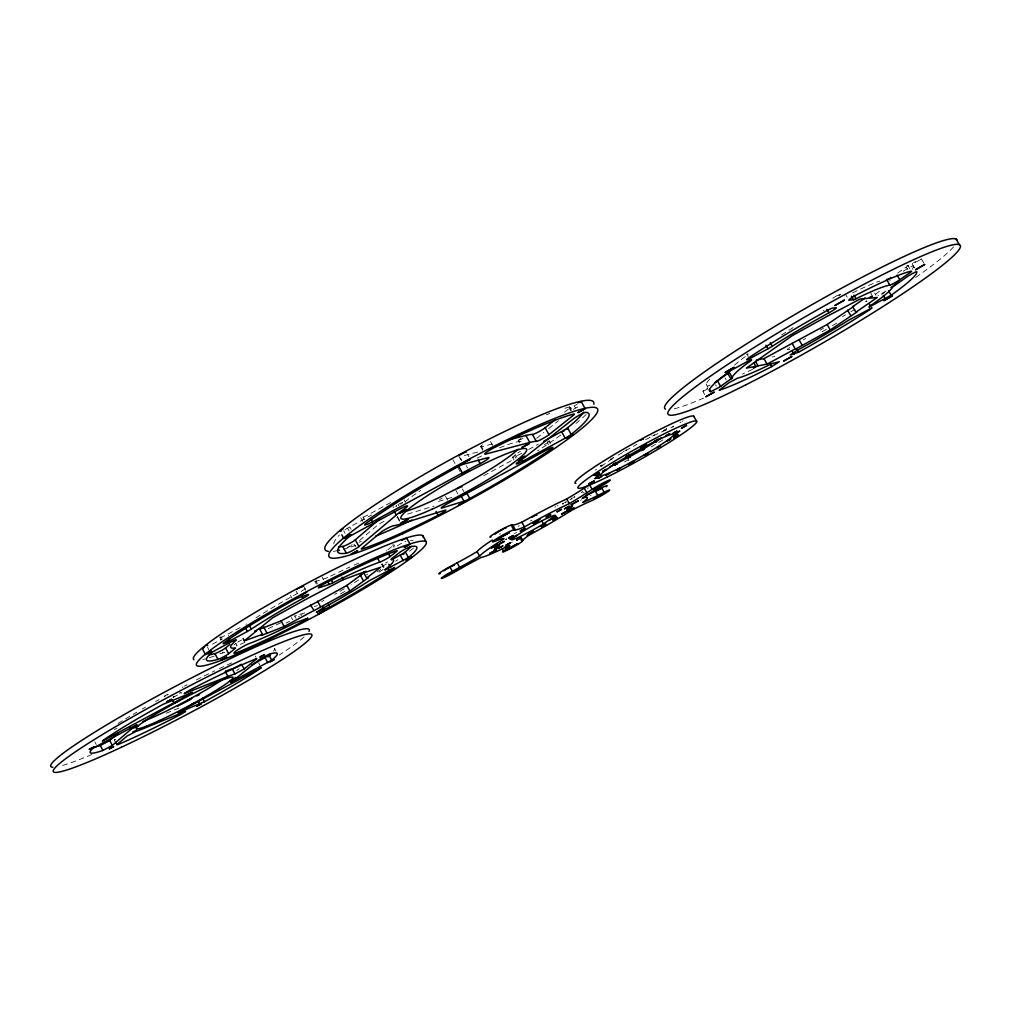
<?xml version="1.0" encoding="UTF-8"?>
<svg xmlns="http://www.w3.org/2000/svg" width="1011" height="1011" viewBox="0 0 1011 1011"><rect width="100%" height="100%" fill="white"/><g stroke="black" fill="none" stroke-linecap="round" stroke-linejoin="round"><path stroke-width="0.75" stroke-dasharray="5 3.75" d="M519.528 442.831L518.226 440.518L518.984 439.734M666.717 428.866L666.059 429.372M704.667 394.644L702.797 391.219L707.89 387.895M114.824 741.164L114.395 739.673M914.184 267.473L912.137 263.985L913.312 262.936M613.803 457.465L612.906 458.147M304.69 612.906L294.504 616.141M840.634 294.403L837.057 295.629M666.679 428.816L665.996 429.068M920.983 259.081L920.073 259.802M164.085 696.339L165.602 695.366M402.429 502.998L402.808 502.416L401.809 502.644M840.47 294.555L838.827 295.768M359.461 540.569L376.977 525.657A7.785 0.923 -28.5 0 1 386.745 520.008M233.844 645.056L235.854 643.4A6.571 0.645 -28 0 1 236.005 643.287M236.776 670.596L239.165 668.65M651.83 435.981L652.398 435.968M564.454 412.21L569.281 408.318A8.202 1.024 -29.3 0 0 569.509 406.991A143.233 17.402 -28.8 0 0 562.95 408.861M536.576 438.319L543.855 432.481M548.708 428.588L558.413 420.816M347.822 547.191L347.329 547.772L353.521 544.702M387.883 549.731L393.216 545.536A6.9 0.733 -28.5 0 0 392.71 544.916L394.025 547.33M787.872 348.82L787.127 349.667L789.743 349.25M866.604 300.747L865.707 301.657L866.882 301.392M396.552 505.5L395.756 506.321L396.805 506.119M881.579 294.492L884.676 292.495M781.541 335.007L794.393 326.78M832.773 298.27L834.227 297.297M610.341 459.234L611.036 458.792M897.667 273.084L906.248 267.081A7.039 0.682 -30.4 0 0 908.181 265.413L909.887 268.281M788.492 348.365L789.844 347.455M562.419 503.857L563.67 503.074M683.158 420.854L682.438 421.334M913.603 262.734L915.486 261.495M566.198 502.05L564.947 502.833M574.956 496.906L573.73 497.703M182.321 687.429L183.092 686.924M401.835 503.44L400.647 504.198M519.439 439.406L521.031 438.42M663.418 430.522L664.783 429.7M919.467 260.219L912.149 264.035M223.027 652.082L222.395 652.487M626.466 449.933L625.619 450.451M366.513 574.93L367.802 574.122M168.091 694.506L167.093 695.1M600.332 465.894L601.798 465.047M654.572 434.755L653.283 435.514M348.707 546.572L349.629 546.016M886.04 291.016L877.978 295.553M602.518 465.047L600.256 466.286M558.047 505.475L557.415 505.854M834.669 297.019L836.577 295.894M665.592 429.662L663.481 430.8M302.062 614.764L300.949 615.408M397.968 504.577L398.663 504.16M522.826 438.534L518.302 440.581M672.707 427.122C677.319 423.975 666.666 430.117 672.328 427.337M506.713 539.217L506.043 539.596M707.776 388.995L702.847 391.345M184.432 686.115L185.961 685.256M571.177 498.436L572.239 497.829M173.096 696.781L173.993 696.288M823.106 310.807L824.117 310.251M611.971 458.691L610.366 459.5M681.187 422.067L679.973 422.712M572.378 498.486L571.329 499.055M505.538 539.419L506.827 538.737M390.726 502.543L368.636 514.561A8.341 1.062 -28.4 0 1 361.268 516.785M345.029 529.815A8.202 1.024 -28.4 0 1 349.755 526.933L371.555 515.079M521.853 453.193L519.123 454.685A7.608 0.885 -29.1 0 1 513.386 457.288A7.608 0.885 -29.1 0 1 513.55 456.176M528.702 449.465L538.282 444.259M483.751 475.688L514.056 459.209M114.268 729.651L116.947 728.185M595.353 470.09L596.503 469.508M240.125 627.515L226.868 634.668A7.064 0.746 -27.9 0 1 220.246 636.993M850.946 311.615L855.079 309.379M381.905 566.451L386.619 563.911M299.382 616.28L298.611 616.672M166.069 695.113L168.091 694.14M186.353 685.041L187.123 684.637M174.284 696.642L173.222 697.186M399.219 504.995L398.195 505.513M577.155 404.349L575.082 405.323M399.396 503.769L401.026 502.972M564.833 502.429L566.223 501.759M220.714 653.422L219.892 653.839M571 499.219L569.901 499.763M519.414 525.758L518.188 526.327M563.569 503.592L562.394 504.135M555.823 506.726L554.837 507.181M351.322 545.106L352.207 544.689M624.305 451.171L623.256 451.576M573.856 496.995L574.602 496.641M612.881 457.781L613.614 457.465M165.526 695.909L164.603 696.314M115.684 739.534L114.268 739.989M166.259 713.235L181.892 706.879M314.421 606.625L317.214 605.652M315.091 581.312A7.128 0.771 -28.2 0 0 316.077 581.451L325.845 578.279A7.052 0.758 -28.3 0 0 329.485 576.7M407.547 514.093L434.06 506.043M451.715 497.488L438.622 501.418A7.507 0.859 -28.8 0 1 442.186 498.031M464.314 455.519L477.963 451.993M483.018 449.149L481.666 446.698L495.39 443.21M772.429 356.959L774.78 356.517M353.964 544.095L355.455 546.774M845.297 294.087L847.243 297.196M921.261 258.74L923.978 263.391M903.316 271.314A6.925 0.657 -30.3 0 1 909.698 267.485A6.925 0.657 -30.3 0 1 913.401 266.019L914.74 268.307M909.913 268.825L907.865 265.324A119.513 11.551 -30 0 0 904.163 266.247M906.248 267.081L907.613 269.406M874.603 292.975L875.918 295.225M870.559 292.634L871.899 294.934M746.914 354.153L748.266 356.529M724.963 377.735L726.239 379.959M715.586 384.799L716.369 386.177M706.183 384.306L707.788 387.137M627.528 458.286L628.88 460.7M574.071 405.462L575.385 407.825M570.419 407.092L571.405 408.861M569.509 406.991L571.506 410.542M569.281 408.318L570.596 410.681M549.314 440.897L550.755 443.5M549.314 441.036A7.481 0.859 -29.2 0 1 547.343 442.755L548.783 445.345M515.395 454.609L516.886 457.288M515.875 458.185L514.409 455.544A85.771 10.401 -28.8 0 0 515.117 455.038M512.602 457.338L514.068 459.98M490.537 441.617L492.584 445.32M480.642 446.546L482.689 450.236M467.562 454.242L468.94 456.719M466.235 465.654L467.55 468.042M460.447 457.932L461.812 460.409M458.678 455.885L461.408 460.852M457.705 467.234L460.334 472.011M452.953 459.765L455.001 463.48M462.431 488.995L463.872 491.611M455.746 490.057L457.92 494M445.485 496.224L447.646 500.167M404.261 499.889L405.55 502.265M397.424 516.343L399.623 520.387M399.433 521.259L397.235 517.228A85.771 10.401 -28.8 0 1 396.666 517.405M393.924 544.702L394.745 546.205M363.012 517.139L364.326 519.566M360.839 517.72L362.81 521.347M384.117 567.108L382.259 563.696A6.496 0.645 -28.5 0 0 387.567 561.901M381.69 564.365L383.548 567.778M349.755 526.933L351.057 529.322M347.771 528.488L349.073 530.889M343.74 530.813L345.042 533.201M322.016 576.94L323.368 579.442M316.077 581.451L317.403 583.928M314.99 581.565L316.329 584.042M303.464 585.824L306.131 590.79M296.135 591.132L297.474 593.621M290.435 595.365L291.787 597.88M294.82 616.028L296.008 618.252M291.446 617.519L292.647 619.756M274.638 648.607L275.965 651.097M255.353 656.101L256.048 657.39M258.639 662.887L259.928 665.301M235.854 643.4L237.067 645.7M220.84 636.526L222.155 638.977L212.626 644.058A6.963 0.72 -27.9 0 0 209.782 645.688M219.817 637.511L221.118 639.963M208.822 649.707L207.546 647.28A6.963 0.72 -27.9 0 1 207.836 647.027M94.857 741.91L96.209 744.526M413.423 548.126A130.267 13.269 -28.2 0 1 409.013 551.627M397.841 559.702A130.267 13.269 -28.2 0 1 395.63 561.231M383.207 569.433A130.267 13.269 -28.2 0 1 378.392 572.491M224.884 652.183A130.267 13.269 -28.2 0 1 221.156 653.611M214.206 656.126A130.267 13.269 -28.2 0 1 208.064 658.098M205.347 658.869A130.267 13.269 -28.2 0 1 202.87 659.475M228.221 635.692A6.951 0.72 -27.9 0 1 228.612 635.489M315.887 580.605A7.128 0.771 -28.2 0 1 316.683 580.036M358.728 579.935A92.33 9.39 -28.2 0 1 351.259 584.56M344.258 588.768A92.33 9.39 -28.2 0 1 334.793 594.278M323.924 600.395A92.33 9.39 -28.2 0 1 321.725 601.608M280.717 622.801A92.33 9.39 -28.2 0 1 266.348 629.487M255.884 617.885A92.33 9.39 -28.2 0 1 299.749 592.168A7.102 0.758 -28.2 0 0 304.551 588.377M330.66 576.118A92.33 9.39 -28.2 0 1 349.932 566.981M354.141 565.086A92.33 9.39 -28.2 0 1 359.17 562.9M386.632 550.717A6.862 0.72 -28.5 0 1 386.189 551.033M246.52 624.002A7.039 0.746 -28 0 1 246.014 624.305M237.673 642.162A6.571 0.645 -28 0 1 241.503 640.001M380.831 569.458A119.298 12.145 -28.2 0 1 377.33 571.733M344.802 591.448A119.298 12.145 -28.2 0 1 340.378 593.988M289.475 621.348A119.298 12.145 -28.2 0 1 286.037 623.079M244.864 642.389A119.298 12.145 -28.2 0 1 236.384 645.941M410.403 540.342A119.298 12.145 -28.2 0 1 413.133 540.834M397.31 545.864A6.786 0.708 -28.6 0 1 405.79 541.239M586.216 414.434A153.192 18.615 -28.8 0 1 581.515 418.781M579.417 420.601A153.192 18.615 -28.8 0 1 576.005 423.445M560.688 435.096A153.192 18.615 -28.8 0 1 537.549 450.906M355.821 545.321A153.192 18.615 -28.8 0 1 343.361 549.238M335.816 550.957A153.192 18.615 -28.8 0 1 333.289 551.324M404.905 501.886A71.743 8.695 -28.8 0 1 420.538 490.525M477.015 458.198A71.743 8.695 -28.8 0 1 482.955 455.304M499.56 447.848A71.743 8.695 -28.8 0 1 522.636 442.072M547.343 442.755A143.233 17.402 -28.8 0 1 544.284 444.865M361.331 541.441A143.233 17.402 -28.8 0 1 358.993 542.225M333.782 543.842A143.233 17.402 -28.8 0 1 339.481 534.958M546.344 414.775A143.233 17.402 -28.8 0 1 549.794 413.448M481.666 446.698A8.492 1.112 -29 0 1 482.424 444.827M520.4 451.184A85.771 10.401 -28.8 0 1 517.847 453.08M392.976 507.547A85.771 10.401 -28.8 0 1 393.999 506.688M547.33 441.365A7.481 0.859 -29.2 0 1 548.253 441.023M573.427 409.316A8.05 0.986 -29.4 0 1 580.807 405.651M662.925 439.861A68.141 5.927 -29.3 0 1 649.075 448.164M627.97 460.068A68.141 5.927 -29.3 0 1 624.495 461.939M601.254 466.501A42.083 3.652 -29.3 0 1 613.955 457.768M618.277 455.089A42.083 3.652 -29.3 0 1 637.044 444.259M645.688 439.646A42.083 3.652 -29.3 0 1 666.224 430.13M304.033 637.006A146.191 12.461 -27.9 0 1 279.251 655.04M91.913 754.497A146.191 12.461 -27.9 0 1 60.445 766.06M173.096 697.413A54.67 4.651 -27.9 0 1 181.841 692.737M274.385 648.266A105.826 9.011 -27.9 0 1 273.476 651.185M118.11 723.421A105.826 9.011 -27.9 0 1 136.814 712.186M142.21 709.065A105.826 9.011 -27.9 0 1 145.508 707.182M155.631 701.508A105.826 9.011 -27.9 0 1 159.043 699.625M196.463 679.872A105.826 9.011 -27.9 0 1 214.85 670.773M219.286 668.663A105.826 9.011 -27.9 0 1 231.885 662.799M179.276 693.192A63.428 5.396 -27.9 0 1 180.931 692.32M953.6 246.823A168.698 16.328 -30 0 1 915.625 277.494M703.618 398.119A168.698 16.328 -30 0 1 672.884 409.101M879.406 291.244A92.507 8.935 -30 0 1 875.779 294.062M845.537 314.724A92.507 8.935 -30 0 1 842.567 316.595M823.447 328.272A92.507 8.935 -30 0 1 820.123 330.231M805.628 338.571A92.507 8.935 -30 0 1 803.416 339.822M734.567 365.11A92.507 8.935 -30 0 1 746.977 355.278A6.862 0.695 -29.8 0 0 746.813 354.33M852.602 292.836A92.507 8.935 -30 0 1 879.709 281.096M913.401 266.019A119.513 11.551 -30 0 1 912.225 269.204M836.742 323.065A119.513 11.551 -30 0 1 832.192 325.795M826.442 329.22A119.513 11.551 -30 0 1 819.504 333.289M752.487 369.356A119.513 11.551 -30 0 1 742.529 374.07M709.76 379.15A119.513 11.551 -30 0 0 707.473 386.063A6.546 0.632 -29.7 0 0 710.126 385.077M889.718 280.906A6.85 0.645 -30.3 0 1 890.185 280.515M499.383 534.099A46.923 3.867 -28.7 0 1 500.47 533.909M581.186 492.597A45.748 3.64 -29.2 0 1 582.816 491.485M587.479 488.439A45.748 3.64 -29.2 0 1 588.49 487.795M582.791 492.787A61.772 4.941 -28.9 0 1 584.131 492.66M590.967 495.453A11.386 0.885 -29.1 0 1 590.184 495.807M580.541 500.218A43.448 3.298 -29 0 1 581.527 499.75M512.223 541.997A11.134 0.847 -28.9 0 1 511.705 542.3M516.583 532.557A25.123 2.009 -28.9 0 1 514.511 533.492M530.446 520.93A25.123 2.009 -28.9 0 1 531.976 520.096"/><path stroke-width="1.5" d="M709.381 389.425L710.645 391.661A119.563 11.134 -30 0 1 727.768 372.579A6.862 0.67 -29.7 0 1 733.784 368.876L746.864 361.812A6.862 0.67 -29.8 0 1 750.314 361.104A92.532 8.606 -30 0 0 732.381 377.785L729.171 372.149A92.507 8.935 -30 0 1 729.588 370.582M303.452 585.837L297.285 588.907M654.382 441.352L658.224 439.191L654.483 441.352M259.309 629.335L281.121 620.906L314.459 603.352L346.811 585.432L366.096 571.278L343.374 579.632L307.395 598.537L272.604 617.809L259.751 628.286L254.734 631.167L256.693 630.776L244.346 640.835L243.095 638.484M673.882 435.905L677.623 433.82L673.971 435.918M310.465 605.058L314.143 610.581L349.857 591.056L368.51 577.559L366.652 578.065L363.543 572.34L364.605 571.872M673.806 437.902L678.735 435.147L673.92 437.915M676.018 433.188L679.796 431.078L676.068 433.201M205.46 654.483L211.703 651.236L205.473 654.521L202.225 648.392L204.74 646.674M516.621 540.064L521.069 537.612L516.735 540.076M581.022 401.835L577.774 402.846M533.404 523.749L538.054 521.17L533.505 523.761M585.154 408.697L578.039 412.589L585.154 408.697L581.224 401.544M410.188 544.057L404.135 547.317L410.188 544.095L406.662 538.37M566.868 510.05L571.392 507.547L566.956 510.075M598.449 476.712L594.746 478.696L598.449 476.649M599.915 474.349L596.187 476.345L599.915 474.285M598.146 478.329L601.848 476.295L598.272 478.342M270.076 661.801L274.259 659.551L270.139 661.826M606.221 469.42L602.48 471.53L606.208 469.382M612.805 464.63L616.634 462.532M109.352 748.835L113.687 746.586L109.365 748.86M503.465 551.096A11.146 0.821 -28.9 0 0 509.86 548.885A11.146 0.821 -28.9 0 0 522.093 541.378L522.75 540.354A43.46 3.185 -29 0 1 529.423 534.945A61.797 4.764 -28.9 0 0 570.785 510.77A43.46 3.185 -29 0 1 587.656 502.442L592.623 500.192A11.386 0.847 -29.1 0 0 607.788 491.7A11.386 0.847 -29.1 0 0 604.161 492.269L597.754 495.491A45.76 3.513 -29.2 0 1 582.74 502.518A61.797 4.764 -28.9 0 0 582.248 498.246A45.76 3.513 -29.2 0 1 597.665 488.351L604.388 484.294A12.107 0.96 -29.1 0 0 608.281 480.516A12.107 0.96 -29.1 0 0 592.105 489.337L586.86 492.799A47.985 3.88 -29 0 1 569.294 503.617A61.797 4.764 -28.9 0 0 524.469 526.895A47.985 3.88 -29 0 1 515.37 529.903L513.853 529.941A12.296 0.998 -28.9 0 0 499.333 537.043A12.296 0.998 -28.9 0 0 494.088 541.555L498.082 540.064A46.936 3.728 -28.7 0 1 504.085 538.863A61.797 4.764 -28.9 0 0 479.593 556.202A46.936 3.728 -28.7 0 1 459.651 567.398L452.321 571.316A11.677 0.897 -28.7 0 0 441.327 578.406A11.677 0.897 -28.7 0 0 454.204 572.302L461.218 568.308A44.143 3.298 -28.7 0 1 481.198 557.44A61.797 4.764 -28.9 0 0 509.632 545.27A44.143 3.298 -28.7 0 1 506.334 548.922L503.465 551.096L502.265 548.935M617.051 470.001L620.691 467.967M620.691 468.03L617.102 470.039M627.528 458.286L628.4 457.642M732.343 377.912L719.086 387.415L710.72 391.661M792.182 343.374L827.137 324.506L853.726 306.396L852.677 306.687L855.9 312.235L856.936 311.944L830.284 329.965L796.554 348.568L795.253 349.035L792.182 343.374L763.962 358.614L756.367 360.004M660.461 445.75L656.859 447.759L660.486 445.674M403.111 554.534L403.92 553.889M616.622 462.57L612.83 464.668M643.375 439.242L642.819 439.267M116.884 744.69L118.249 744.45A105.864 8.695 -27.9 0 0 180.489 714.562L185.62 711.352L143.309 728.615A63.44 5.207 -27.9 0 1 135.866 731.471L126.893 736.16L116.973 744.614L115.684 742.137M802.115 345.193L799.019 339.683M494.771 534.263L497.121 532.57M458.906 455.493L466.159 451.715L465.654 452.41M462.04 486.847L461.016 486.784M94.402 747.255A105.826 9.011 -27.9 0 0 100.279 745.461L109.074 740.911L117.794 733.354M112.284 745.436L130.924 729.386A63.44 5.207 -27.9 0 1 136.182 725.367L136.915 724.685L92.974 748.266A105.864 8.695 -27.9 0 0 102.882 750.453L112.284 745.436L109.693 740.456M338.887 546.761A143.233 17.402 -28.8 0 0 342.716 546.445A7.759 0.923 -28.3 0 0 348.883 543.842A7.759 0.923 -28.3 0 0 355.278 539.849L379.694 518.921M358.943 546.585L396.325 515.016A85.809 10.034 -28.8 0 1 405.942 507.585A8.189 0.986 -28.6 0 0 406.839 505.879A8.189 0.986 -28.6 0 0 399.977 508.925L353.648 534.111A8.202 0.998 -28.4 0 0 347.62 537.991A143.297 16.783 -28.8 0 0 346.381 553.194A7.759 0.885 -28.4 0 0 352.523 550.578A7.759 0.885 -28.4 0 0 358.943 546.585L355.278 539.849M209.151 654.888A119.298 12.145 -28.2 0 0 214.913 653.586A6.647 0.657 -27.9 0 0 220.385 651.122A6.647 0.657 -27.9 0 0 225.592 647.95L229.826 644.449M228.663 653.713L235.032 648.506A6.711 0.645 -28 0 0 235.171 647.912A92.367 9.061 -28.2 0 1 236.018 640.393A6.951 0.695 -27.9 0 0 229.484 642.756L215.836 650.124A6.963 0.695 -27.9 0 0 210.756 653.333A119.336 11.715 -28.2 0 0 217.984 659.349A6.647 0.632 -27.9 0 0 223.444 656.885A6.647 0.632 -27.9 0 0 228.663 653.713L225.592 647.95M244.371 668.89L256.807 658.73L255.556 659.033A105.864 8.695 -27.9 0 0 189.942 689.982L184.217 693.622L227.968 676.447A63.44 5.207 -27.9 0 1 234.906 673.933L244.371 668.89L241.174 664.189M509.114 439.722L525.897 435.45A85.771 10.401 -28.8 0 1 532.443 434.439A8 0.973 -29.2 0 0 538.193 432.089A8 0.973 -29.2 0 0 545.131 427.779L554.786 419.995M270.468 654.155A105.826 9.011 -27.9 0 1 269.09 655.318L251.486 665.213M408.431 557.529L384.812 570.065L385.355 569.383A92.367 9.061 -28.2 0 0 391.32 559.323A6.736 0.67 -28.5 0 1 391.864 558.489L399.838 552.309A6.786 0.682 -28.6 0 1 405.537 548.859A6.786 0.682 -28.6 0 1 410.693 546.597A119.336 11.715 -28.2 0 1 408.431 557.529L405.348 551.88A119.298 12.145 -28.2 0 0 411.237 546.37M548.973 434.692L573.237 415.395A8.202 0.986 -29.3 0 0 573.49 414.093A143.297 16.783 -28.8 0 0 493.949 447.797A8.492 1.074 -29 0 0 486.203 452.46A8.492 1.074 -29 0 0 485.735 454.053L529.777 442.452A85.809 10.034 -28.8 0 1 536.298 441.365A8 0.948 -29.2 0 0 542.035 438.989A8 0.948 -29.2 0 0 548.973 434.692L545.131 427.779M563.569 431.166L564.606 430.421M271.706 660.221L230.559 682.374L231.38 681.616A63.44 5.207 -27.9 0 0 237.029 677.484L260.105 658.957L269.318 654.13A105.864 8.695 -27.9 0 1 271.706 660.221L269.09 655.318M390.056 556.543L396.489 551.551A6.9 0.708 -28.5 0 0 395.996 550.944A119.336 11.715 -28.2 0 0 325.378 583.183A7.128 0.746 -28.3 0 0 319.249 586.822A7.128 0.746 -28.3 0 0 319.413 587.656L329.156 584.421A7.052 0.733 -28.3 0 0 332.796 582.829A92.367 9.061 -28.2 0 1 379.744 562.129A6.862 0.695 -28.5 0 0 390.056 556.543L388.11 552.966M366.652 578.065L380.641 567.247L364.39 572.643M536.803 515.079L535.918 515.079M443.905 570.773L446.533 569.067M715.156 382.31A6.546 0.632 -29.7 0 0 717.444 380.818L727.781 373.425A6.609 0.645 -29.7 0 0 729.171 372.149M258.45 629.171L259.385 628.551L262.468 634.339L261.495 635.439L284.154 626.555L313.536 610.72M870.458 305.777L868.917 307.18L891.146 295.225A119.563 11.134 -30 0 0 916.75 271.757A6.925 0.632 -30.3 0 0 913.059 273.235A6.925 0.632 -30.3 0 0 906.665 277.065L892.688 286.998A92.532 8.606 -30 0 1 870.458 305.777L869.182 303.565M302.858 586.38L302.213 586.822M267.738 656.682L270.442 655.153M852.677 306.687L865.189 297.954M543.45 523.963L555.266 515.736A25.136 1.934 -28.9 0 0 545.599 518.984A25.136 1.934 -28.9 0 0 523.016 531.255L511.389 539.419A25.136 1.934 -28.9 0 0 521.246 536.02A25.136 1.934 -28.9 0 0 543.45 523.963L541.58 520.602M899.815 279.718L909.647 272.907A7.039 0.657 -30.3 0 0 911.277 271.163A119.563 11.134 -30 0 0 857.732 294.226A7.191 0.695 -30.2 0 0 851.035 298.182A7.191 0.695 -30.2 0 0 848.987 300.191L853.448 299.787A7.128 0.682 -30.2 0 0 856.039 298.763A92.532 8.606 -30 0 1 889.857 285.115A6.976 0.645 -30.3 0 0 899.815 279.718L897.111 275.106M855.9 312.235L877.219 297.487L869.763 298.157L872.354 296.071L867.918 298.333L860.134 299.029L827.188 316.304L792.27 335.639L746.345 368.143L755.798 366.298L753.877 362.936M617.531 463.531L614.334 465.161L615.206 464.858M490.929 536.993A12.296 1.036 -28.9 0 1 497.222 531.925A12.296 1.036 -28.9 0 1 511.225 525.164L512.741 525.151A47.972 4.031 -29 0 0 521.866 522.194A61.772 4.941 -28.9 0 1 566.703 498.966A47.972 4.031 -29 0 0 584.257 488.123L589.489 484.635L592.105 489.337M644.475 448.96L643.729 449.427M401.961 540.417L402.757 539.925M617.279 463.695L615.863 464.517M654.837 442.3L656.607 441.289M240.454 664.657L239.215 665.415M191.597 698.538L190.687 699.081M457.313 488.768L458.59 488.01M630.308 456.934L629.423 457.452M755.798 366.298L753.359 368.067L758.035 365.856L767.096 364.099L795.316 348.846M497.627 532.266L498.752 531.596M656.682 441.63L655.393 442.35M532.001 517.202L533.378 516.394M628.741 457.44L630.321 456.568M177.721 706.272L178.391 705.88M643.552 449.529L641.884 450.4M447.064 568.751L448.214 568.106M499.346 531.255L503.87 528.867M238.52 665.819L237.092 666.603M343.083 528.905L339.848 531.217L341.288 530.914M640.822 440.278L641.606 439.861M596.958 490.803L598.095 490.183M329.889 607.03L316.456 612.35L321.435 608.976A92.367 9.061 -28.2 0 0 369.369 580.668L394.656 567.449L393.405 568.624A119.336 11.715 -28.2 0 1 329.889 607.03L328.411 604.275M798.551 352.245L790.185 355.013L796.756 350.615A92.532 8.606 -30 0 0 848.697 320.158L872 307.837L869.498 309.871A119.563 11.134 -30 0 1 798.551 352.245L797.009 349.591M204.513 701.71L177.923 712.869L183.067 709.634A63.44 5.207 -27.9 0 0 195.313 703.087L261.217 667.69L260.307 668.486A105.864 8.695 -27.9 0 1 204.513 701.71L202.617 698.133M448.745 471.025L451.5 469.521M454.268 468.03L458.413 465.78L462.368 472.971A85.809 10.034 -28.8 0 1 480.162 463.619A8.303 1.024 -28.9 0 0 487.605 459.133A8.303 1.024 -28.9 0 0 488.022 457.642L463.859 464.125A8.518 1.074 -28.9 0 0 457.048 467.208A143.297 16.783 -28.8 0 0 366.311 523.205A8.341 1.024 -28.5 0 0 365.476 524.924A8.341 1.024 -28.5 0 0 372.566 521.79L462.368 472.971M543.754 441.289L561.547 431.609A7.608 0.885 -29.3 0 0 567.537 427.817A143.233 17.402 -28.8 0 0 583.638 412.159M522.763 461.256L565.2 438.167A7.608 0.847 -29.2 0 0 571.202 434.389A143.297 16.783 -28.8 0 0 586.001 412.324A8.05 0.948 -29.4 0 0 580.365 414.611A8.05 0.948 -29.4 0 0 573.237 419.022L528.146 454.723A85.809 10.034 -28.8 0 1 518.087 462.166A7.608 0.859 -29.1 0 0 516.735 463.948A7.608 0.859 -29.1 0 0 522.763 461.256L521.31 458.628M173.854 702.809L102.364 741.139L103.059 740.418A105.864 8.695 -27.9 0 1 162.998 704.351L192.494 692.308L186.972 695.821A63.44 5.207 -27.9 0 0 173.854 702.809L172.477 700.193M196.842 695.972L199.584 694.481M190.472 699.195L187.958 700.345L191.648 698.222M533.732 516.191L535.388 515.332M448.796 567.778L450.502 566.88M403.667 539.406L406.915 538.079M767.981 348.782L751.464 357.704A6.976 0.682 -29.8 0 1 746.763 359.764A6.976 0.682 -29.8 0 1 748.949 357.717A119.563 11.134 -30 0 1 827.314 310.44A7.178 0.708 -30.1 0 1 832.394 308.115L836.11 307.723A7.128 0.695 -30.1 0 1 828.856 312.879A92.532 8.606 -30 0 0 772.265 346.267A6.989 0.682 -29.9 0 1 767.981 348.782L765.959 345.244M230.116 640.772L247.354 631.471A7.039 0.72 -28 0 0 251.297 629.133A92.367 9.061 -28.2 0 1 303.06 598.322A7.102 0.733 -28.2 0 0 307.47 594.695L299.496 597.375A7.153 0.746 -28.1 0 0 293.127 600.382A119.336 11.715 -28.2 0 0 224.113 642.667A7.064 0.72 -27.9 0 0 224.025 643.59A7.064 0.72 -27.9 0 0 230.116 640.772L228.827 638.333M391.371 559.854L400.23 555.077A6.483 0.645 -28.5 0 0 405.348 551.88M458.931 487.82L460.498 487.011M440.24 573.553A11.677 0.935 -28.7 0 1 440.341 572.39A11.677 0.935 -28.7 0 1 449.832 566.754L457.149 562.824A46.923 3.867 -28.7 0 0 477.091 551.627A61.772 4.941 -28.9 0 1 492.319 540M179.794 705.109L180.489 704.743M566.868 429.106L567.803 428.626M771.646 366.639L779.279 361.711L771.861 363.619A92.532 8.606 -30 0 1 737.689 378.101L728.893 382.765L719.187 390.221A119.563 11.134 -30 0 0 771.646 366.639L770.117 363.96M236.726 666.792L233.035 668.549M269.482 656.088L268.383 656.632M598.638 489.893L600.104 489.147M142.854 721.816L143.802 721.348M586.039 495.529A45.748 3.64 -29.2 0 0 595.289 491.055L601.697 487.845A11.386 0.885 -29.1 0 1 606.145 486.746M451.02 566.602L452.397 565.933M628.387 457.996L627.629 458.312M600.913 488.755L601.949 488.313M644.487 448.669L641.467 450.577M207.015 645.536L207.71 645.258M203.679 647.975L202.238 648.405M453.206 565.579L454.407 565.124M144.156 721.197L144.876 720.957M505.146 528.285L506.119 527.919M244.346 640.835L262.468 634.339M225.756 671.127A63.428 5.396 -27.9 0 1 232.214 668.852L232.378 668.802M463.961 501.229L442.199 507.939A7.507 0.834 -28.8 0 1 442.376 506.802A7.507 0.834 -28.8 0 1 449.086 502.783A85.809 10.034 -28.8 0 0 465.313 494.227L546.61 449.983A7.494 0.821 -29.2 0 1 552.511 447.355A7.494 0.821 -29.2 0 1 550.944 449.225A143.297 16.783 -28.8 0 1 469.761 498.524A7.33 0.796 -28.8 0 1 463.961 501.229L461.155 496.136M343.778 538.471L351.057 534.554L343.778 538.471L341.832 534.87M955.964 238.937L959.388 244.763M886.495 279.339L889.857 285.115M888.593 290.839L891.146 295.225M883.311 295.553L885.219 298.826M853.979 295.199L856.039 298.763M851.388 296.223L853.448 299.787M847.61 310.225L850.82 315.748M826.796 309.303L828.856 312.879M827.137 324.506L830.284 329.965M792.485 351.702L794.014 354.368M770.243 342.729L772.265 346.267M763.962 358.614L767.096 364.099M755.495 361.395L758.035 365.856M727.781 373.425L730.991 379.062M717.444 380.818L720.616 386.404M693.723 416.166L696.541 421.145M601.697 487.845L604.161 492.269M567.537 427.817L571.202 434.389M595.289 491.055L597.754 495.491M561.547 431.609L565.2 438.167M584.257 488.123L586.86 492.799M532.443 434.439L536.298 441.365M566.703 498.966L569.294 503.617M569.559 508.558L570.785 510.77M525.897 435.45L529.777 442.452M521.866 522.194L524.469 526.895M521.562 538.181L522.75 540.354M478.178 460.03L480.162 463.619M520.892 539.217L522.093 541.378M512.741 525.151L515.37 529.903M511.225 525.164L513.853 529.941M505.134 546.736L506.334 548.922M466.968 493.431L469.761 498.524M477.091 551.627L479.593 556.202M436.032 511.44L438.129 515.269A7.355 0.796 -28.7 0 0 444.739 511.339A7.355 0.796 -28.7 0 0 444.941 510.226L400.899 523.951A85.809 10.034 -28.8 0 1 393.266 525.821A7.785 0.897 -28.5 0 0 387.162 528.424A7.785 0.897 -28.5 0 0 380.679 532.456L361.913 548.215A7.608 0.859 -28.4 0 0 362.583 548.847A143.297 16.783 -28.8 0 0 438.129 515.269M457.149 562.824L459.651 567.398M449.832 566.754L452.321 571.316M423.028 535.982L426.2 541.795M394.404 511.49L396.325 515.016M400.23 555.077L403.301 560.713M371.252 519.376L372.566 521.79M388.793 564.163L390.638 567.563M387.681 567.689L388.894 569.926M377.154 557.352L379.744 562.129M360.219 574.93L363.315 580.643M342.716 546.445L346.381 553.194M346.811 585.432L349.857 591.056M342.072 577.205L343.374 579.632M331.469 580.377L332.796 582.829M327.842 581.957L329.156 584.421M322.875 606.941L324.354 609.684M317.58 601.216L320.613 606.853M301.733 595.858L303.06 598.322M281.121 620.906L284.154 626.555M263.707 627.035L266.778 632.785M249.351 625.468L251.297 629.133M265.135 657.757L267.751 662.647M245.408 627.818L247.354 631.471M228.195 640.329L229.484 642.756M232.214 668.852L234.906 673.933M235.032 677.345L236.334 679.784M225.251 671.329L227.968 676.447M214.913 653.586L217.984 659.349M198.51 701.659L199.774 704.048M129.572 726.808L130.924 729.386M100.279 745.461L102.882 750.453M193.948 659.766A130.267 13.269 -28.2 0 1 304.576 584.623A130.267 13.269 -28.2 0 1 423.179 537.46M328.398 551.374A153.192 18.615 -28.8 0 1 447.279 461.281A153.192 18.615 -28.8 0 1 593.786 404.223M339.519 550.199A153.192 18.615 -28.8 0 1 337.181 550.704M459.525 465.174A85.771 10.401 -28.8 0 1 460.65 464.567M518.163 449.301A71.743 8.695 -28.8 0 1 464.036 484.635A71.743 8.695 -28.8 0 1 405.386 511.376M411.894 520.084A143.233 17.402 -28.8 0 1 375.814 536.02M575.853 483.422A68.141 5.927 -29.3 0 1 629.537 445.674A68.141 5.927 -29.3 0 1 693.976 416.684M661.093 437.953A42.083 3.652 -29.3 0 1 610.025 466.576M52.85 767.273A146.191 12.461 -27.9 0 1 172.009 688.137A146.191 12.461 -27.9 0 1 308.987 631.382M136.649 730.22A105.826 9.011 -27.9 0 1 132.845 731.977M222.635 679.455A54.67 4.651 -27.9 0 1 144.497 720.881M190.46 699.448A63.428 5.396 -27.9 0 1 181.26 704.338M665.503 409.19A168.698 16.328 -30 0 1 799.575 311.792A168.698 16.328 -30 0 1 957.051 239.973M890.691 277.444A6.976 0.67 -30.3 0 1 890.337 277.633M888.644 278.493A6.976 0.67 -30.3 0 1 888.05 278.771M899.044 281.45A119.513 11.551 -30 0 1 890.944 287.579M589.893 484.383A12.107 0.998 -29.1 0 1 594.43 481.59M605.248 492.509L594.19 498.613L605.248 492.509M605.602 482.613L593.849 489.172L605.602 482.613M445.851 575.828L457.237 569.648L445.851 575.828M307.736 618.226L301.569 622.182A119.336 11.715 -28.2 0 1 234.944 653.397C229.535 654.104 246.482 644.184 248.794 643.767A92.367 9.061 -28.2 0 0 294.441 623.117L307.736 618.277M458.476 505.184L464.87 501.734L458.476 505.184M459.36 496.578L465.983 493.002L459.36 496.578M461.648 474.323L468.877 470.444L461.648 474.323M462.785 463.265L470.305 459.221L462.785 463.265M783.803 361.003L791.967 356.39L783.854 360.927M300.482 595.416L306.839 592.08L300.52 595.353M628.513 465.047L633.354 462.368L628.539 464.997M317.846 614.195L323.368 611.276L317.884 614.145M640.57 448.505L644.424 446.382L640.595 448.467M641.189 447.077L646.358 444.221L641.227 447.026M166.828 701.798L171.516 699.372L166.828 701.798M350.931 554.319L357.641 550.805L350.981 554.255M489.69 553.472L496.439 549.82L489.69 553.472M491.308 548.013L498.246 544.247L491.359 547.949M834.96 305.486L844.362 300.153L834.96 305.486M518.378 459.891L525.088 456.226L518.428 459.815M174.511 702.898L179.048 700.535L174.511 702.898M522.118 447.405L529.145 443.627L522.118 447.405M494.392 549.314L498.928 546.85L494.467 549.226M494.885 547.76L499.459 545.27L494.96 547.671M497.311 539.154L509.279 532.671L497.311 539.154M665.743 435.994L669.56 433.883L665.743 435.994M498.297 548.404L502.796 545.953L498.297 548.404M499.813 543.855L504.413 541.353L499.838 543.804M667.197 440.948L670.887 438.9L667.222 440.91M673.238 433.176L677.041 431.078L673.313 433.087M506.031 545.169L510.504 542.743L506.031 545.169M508.647 538.042L513.285 535.527L508.685 538.004M510.024 538.989L516.899 535.261L510.075 538.926M506.966 549.516L517.796 543.64L506.966 549.516M190.498 705.198L194.757 702.974L190.573 705.122M681.49 428.184L686.57 425.366L681.49 428.184M399.623 513.247L406.7 509.481L399.623 513.247M520.336 531.028L524.987 528.513L520.336 531.028M196.892 706.12L201.037 703.959L196.892 706.12M401.114 522.965L407.888 519.363L401.114 522.965M705.931 396.742L714.322 392.091L705.994 396.641M220.891 660.208L226.666 657.188L220.891 660.208M566.817 438.104L573.389 434.566L566.817 438.104M527.287 535.287L533.909 531.698L527.287 535.287M532.797 523.129L539.798 519.3L532.797 523.129M528.879 533.618L533.315 531.205L528.917 533.568M725.203 372.364L734.188 367.322L725.279 372.263M883.98 300.608L892.422 295.768L883.98 300.608M223.482 679.266L227.905 676.966L223.519 679.228M541.378 526.63L545.801 524.203L541.378 526.63M406.169 560.145L411.793 557.137L406.169 560.145M546.18 517.025L550.818 514.485L546.218 516.987M230.053 681.161L234.337 678.912L230.053 681.161M549.567 519.945L556.315 516.28L549.618 519.881M552.701 519.856L557.149 517.442L552.739 519.818M557.023 511.831L561.623 509.304L557.061 511.781M915.587 269.71L924.661 264.503L915.587 269.71M561.56 514.093L566.034 511.654L561.598 514.056M564.568 508.748L569.142 506.246L564.568 508.748M567.967 508.141L572.504 505.652L567.967 508.141M89.347 749.328L93.947 746.977L89.347 749.328M260.054 656.973L264.503 654.635L260.054 656.973M567.373 511.364L574.058 507.699L567.424 511.301M571.253 504.691L578.128 500.925L571.253 504.691M589.097 483.7L594.013 481.021L589.097 483.7M594.089 475.448L599.157 472.668L594.089 475.448M605.93 475.258L609.595 473.274L605.93 475.258M626.112 456.593L629.929 454.52L626.213 456.492M133.743 727.819L138.216 725.481L133.844 727.718M630.27 463.089L633.897 461.117L630.27 463.089M143.158 728.198L147.505 725.986L143.158 728.198M644.045 455.367L647.659 453.37L644.045 455.367M249.932 648.43A130.318 12.789 -28.2 0 0 426.339 543.236A130.318 12.789 -28.2 0 0 258.096 619.01A130.318 12.789 -28.2 0 0 249.932 648.43M402.479 533.846A153.255 17.958 -28.8 0 0 597.564 408.962A153.255 17.958 -28.8 0 0 389.69 505.386A153.255 17.958 -28.8 0 0 402.479 533.846M432.101 509.19A71.781 8.391 -28.8 0 0 526.769 449.756A71.781 8.391 -28.8 0 0 432.43 492.471A71.781 8.391 -28.8 0 0 432.101 509.19M607.105 477.053A68.167 5.712 -29.3 0 0 696.794 421.65A68.167 5.712 -29.3 0 0 607.902 465.287A68.167 5.712 -29.3 0 0 607.105 477.053M619.023 468.459A42.096 3.526 -29.3 0 0 673.958 434.414A42.096 3.526 -29.3 0 0 618.593 461.698A42.096 3.526 -29.3 0 0 619.023 468.459M121.269 747.306A146.241 12.018 -27.9 0 0 311.894 634.857A146.241 12.018 -27.9 0 0 114.609 727.275A146.241 12.018 -27.9 0 0 121.269 747.306M159.536 720.489A54.682 4.486 -27.9 0 0 232.985 677.699A54.682 4.486 -27.9 0 0 161.343 710.758A54.682 4.486 -27.9 0 0 159.536 720.489M745.815 384.837A168.761 15.746 -30 0 0 960.45 245.761A168.761 15.746 -30 0 0 736.185 358.918A168.761 15.746 -30 0 0 745.815 384.837"/></g></svg>
